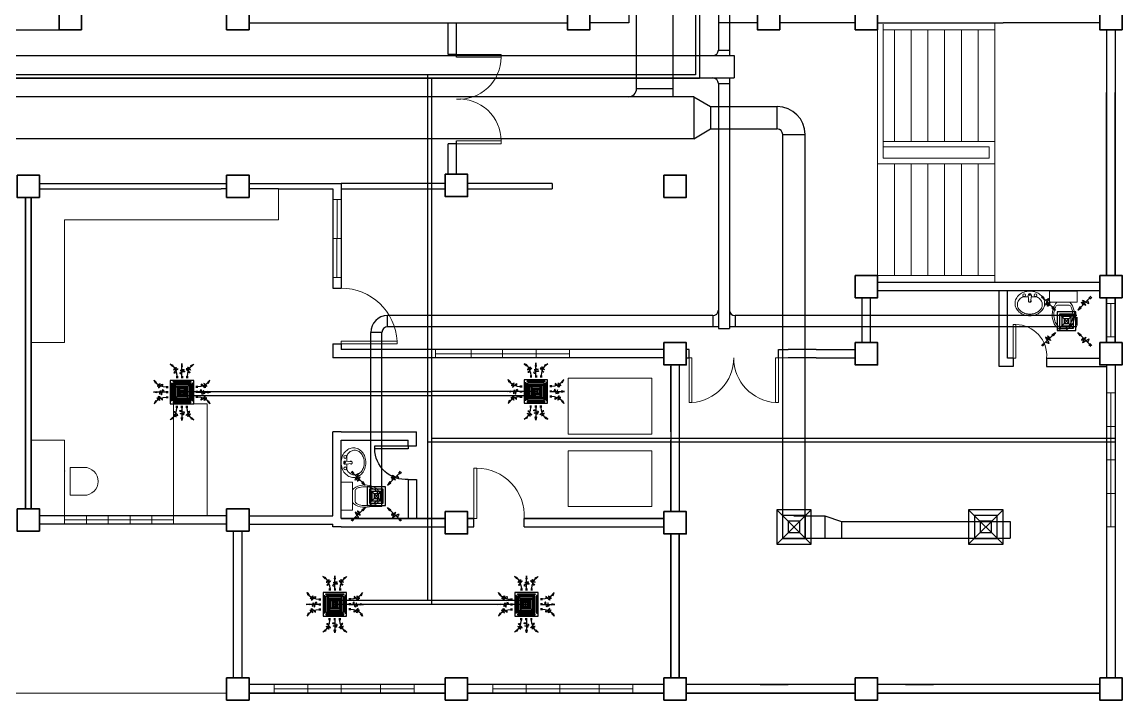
# Model space of a CAD drawing. Header units: millimetres. Extents: x 103 to 228, y 86 to 129.
# Drawn here: x 141.19 to 160.87, y 86.23 to 98.37 of the extents above; entities that cross this region are included whole.
import ezdxf

# ---------------------------------------------------------------- set-up
doc = ezdxf.new("R2010")
doc.units = ezdxf.units.MM
for name, color, linetype in [('ahu line', 150, 'Continuous'), ('AIR', 7, 'Continuous'), ('AIR-00', 8, 'Continuous'), ('AIR-01', 105, 'Continuous'), ('AIR-02', 2, 'Continuous'), ('AIR-03', 30, 'Continuous'), ('AIR-04', 40, 'Continuous'), ('diffuser', 7, 'Continuous'), ('exhaust', 130, 'Continuous'), ('fcu line', 3, 'Continuous'), ('fcu return', 240, 'Continuous'), ('Legends', 7, 'Continuous')]:
    doc.layers.add(name, color=color, linetype=linetype)

# ---------------------------------------------------------------- blocks, each defined once
blk = doc.blocks.new('door-.60m')
at = {"ltscale": 0.03}
blk.add_lwpolyline([(0, 0), (0.05, 0), (0.05, 0.6), (0, 0.6)], close=True, dxfattribs=at)
blk.add_arc((0.05, 0.048), 0.552, 355.0209, 90, dxfattribs=at)
blk = doc.blocks.new('FCU-13000P (CASSETTE SPLIT)')
at = {"layer": 'AIR-00', "ltscale": 3}
for p, q in [((0, 0.523), (0, 1)), ((-0.193, 0.558), (-0.193, 0.487)), ((-0.162, 0.558), (-0.162, 0.487)), ((-0.016, 0.558), (-0.016, 0.487)), ((0.016, 0.558), (0.016, 0.487)), ((0.162, 0.558), (0.162, 0.487)), ((0.193, 0.558), (0.193, 0.487)), ((-0.523, 0), (-1, 0)), ((-0.558, 0.193), (-0.487, 0.193)), ((-0.558, 0.162), (-0.487, 0.162)), ((-0.558, 0.016), (-0.487, 0.016)), ((0.558, 0.193), (0.487, 0.193)), ((0.558, 0.162), (0.487, 0.162)), ((0.558, 0.016), (0.487, 0.016)), ((0.523, 0), (1, 0)), ((-0.558, -0.016), (-0.487, -0.016)), ((-0.558, -0.162), (-0.487, -0.162)), ((-0.558, -0.193), (-0.487, -0.193)), ((0.558, -0.016), (0.487, -0.016)), ((0.558, -0.162), (0.487, -0.162)), ((0.558, -0.193), (0.487, -0.193)), ((-0.193, -0.558), (-0.193, -0.487)), ((-0.162, -0.558), (-0.162, -0.487)), ((-0.016, -0.558), (-0.016, -0.487)), ((0, -0.523), (0, -1)), ((0.016, -0.558), (0.016, -0.487)), ((0.162, -0.558), (0.162, -0.487)), ((0.193, -0.558), (0.193, -0.487))]:
    blk.add_line(p, q, dxfattribs=at)
at = {"layer": 'AIR-00'}
for p, q in [((0.295, -0.295), (-0.295, 0.295)), ((0.295, 0.295), (-0.295, -0.295))]:
    blk.add_line(p, q, dxfattribs=at)
at = {"layer": 'AIR-00', "ltscale": 3}
for points in [[(-0.335, 0.895), (-0.311, 0.932), (-0.416, 0.973)], [(-0.022, 0.89), (0.022, 0.89), (0, 1)], [(0.335, 0.895), (0.311, 0.932), (0.416, 0.973)], [(-0.895, 0.335), (-0.932, 0.311), (-0.973, 0.416)], [(0.895, 0.335), (0.932, 0.311), (0.973, 0.416)], [(-0.89, 0.022), (-0.89, -0.022), (-1, 0)], [(0.89, 0.022), (0.89, -0.022), (1, 0)], [(-0.895, -0.335), (-0.932, -0.311), (-0.973, -0.416)], [(0.895, -0.335), (0.932, -0.311), (0.973, -0.416)], [(-0.335, -0.895), (-0.311, -0.932), (-0.416, -0.973)], [(-0.022, -0.89), (0.022, -0.89), (0, -1)], [(0.335, -0.895), (0.311, -0.932), (0.416, -0.973)]]:
    blk.add_lwpolyline(points, close=True, dxfattribs=at)
at = {"layer": 'AIR-00'}
for points in [[(-0.323, 0.914, -0.171809), (-0.178, 0.558), (-0.178, 0.522)], [(0.323, 0.914, 0.171809), (0.178, 0.558), (0.178, 0.522)], [(-0.914, 0.323, 0.171809), (-0.558, 0.178), (-0.522, 0.178)], [(0.914, 0.323, -0.171809), (0.558, 0.178), (0.522, 0.178)], [(-0.914, -0.323, -0.171809), (-0.558, -0.178), (-0.522, -0.178)], [(0.914, -0.323, 0.171809), (0.558, -0.178), (0.522, -0.178)], [(-0.323, -0.914, 0.171809), (-0.178, -0.558), (-0.178, -0.522)], [(0.323, -0.914, -0.171809), (0.178, -0.558), (0.178, -0.522)]]:
    blk.add_lwpolyline(points, format="xyb", dxfattribs=at)
for points in [[(-0.26, -0.26), (0.26, -0.26), (0.26, 0.26), (-0.26, 0.26)], [(-0.21, -0.21), (0.21, -0.21), (0.21, 0.21), (-0.21, 0.21)], [(-0.16, -0.16), (0.16, -0.16), (0.16, 0.16), (-0.16, 0.16)], [(-0.11, -0.11), (0.11, -0.11), (0.11, 0.11), (-0.11, 0.11)], [(-0.06, -0.06), (0.06, -0.06), (0.06, 0.06), (-0.06, 0.06)]]:
    blk.add_lwpolyline(points, close=True, dxfattribs=at)
at = {"layer": 'AIR-00', "ltscale": 3}
for points in [[(-0.268, 0.84), (-0.231, 0.852), (-0.134, 0.882), (-0.422, 0.704), (0.005, 0.903), (-0.358, 0.645), (-0.239, 0.678), (-0.199, 0.69)], [(0.268, 0.84), (0.231, 0.852), (0.134, 0.882), (0.422, 0.704), (-0.005, 0.903), (0.358, 0.645), (0.239, 0.678), (0.199, 0.69)], [(-0.84, 0.268), (-0.852, 0.231), (-0.882, 0.134), (-0.704, 0.422), (-0.903, -0.005), (-0.645, 0.358), (-0.678, 0.239), (-0.69, 0.199)], [(0.84, 0.268), (0.852, 0.231), (0.882, 0.134), (0.704, 0.422), (0.903, -0.005), (0.645, 0.358), (0.678, 0.239), (0.69, 0.199)], [(-0.84, -0.268), (-0.852, -0.231), (-0.882, -0.134), (-0.704, -0.422), (-0.903, 0.005), (-0.645, -0.358), (-0.678, -0.239), (-0.69, -0.199)], [(0.84, -0.268), (0.852, -0.231), (0.882, -0.134), (0.704, -0.422), (0.903, 0.005), (0.645, -0.358), (0.678, -0.239), (0.69, -0.199)], [(-0.268, -0.84), (-0.231, -0.852), (-0.134, -0.882), (-0.422, -0.704), (0.005, -0.903), (-0.358, -0.645), (-0.239, -0.678), (-0.199, -0.69)], [(0.268, -0.84), (0.231, -0.852), (0.134, -0.882), (0.422, -0.704), (-0.005, -0.903), (0.358, -0.645), (0.239, -0.678), (0.199, -0.69)]]:
    blk.add_open_spline(points, degree=3, knots=[0.0032834, 0.0032834, 0.0032834, 0.0032834, 0.0712567, 0.1924075, 0.3347111, 0.5062145, 0.5813292, 0.5813292, 0.5813292, 0.5813292], dxfattribs=at)
for points in [[(0, 0.8), (0.077, 0.776), (-0.058, 0.755), (0.098, 0.718), (-0.087, 0.663), (0, 0.631)], [(-0.8, 0), (-0.776, -0.077), (-0.755, 0.058), (-0.718, -0.098), (-0.663, 0.087), (-0.631, 0)], [(0.8, 0), (0.776, -0.077), (0.755, 0.058), (0.718, -0.098), (0.663, 0.087), (0.631, 0)], [(0, -0.8), (0.077, -0.776), (-0.058, -0.755), (0.098, -0.718), (-0.087, -0.663), (0, -0.631)]]:
    blk.add_spline(points, degree=3, dxfattribs=at)
for points in [[(-0.416, 0.973), (-0.335, 0.895), (-0.311, 0.932)], [(0, 1), (-0.022, 0.89), (0.022, 0.89)], [(0.416, 0.973), (0.335, 0.895), (0.311, 0.932)], [(-0.973, 0.416), (-0.895, 0.335), (-0.932, 0.311)], [(0.973, 0.416), (0.895, 0.335), (0.932, 0.311)], [(-1, 0), (-0.89, 0.022), (-0.89, -0.022)], [(1, 0), (0.89, 0.022), (0.89, -0.022)], [(-0.973, -0.416), (-0.895, -0.335), (-0.932, -0.311)], [(0.973, -0.416), (0.895, -0.335), (0.932, -0.311)], [(-0.416, -0.973), (-0.335, -0.895), (-0.311, -0.932)], [(0, -1), (-0.022, -0.89), (0.022, -0.89)], [(0.416, -0.973), (0.335, -0.895), (0.311, -0.932)]]:
    blk.add_solid(points, dxfattribs=at)
at = {"layer": 'AIR-01'}
for points in [[(-0.373, 0.31), (-0.348, 0.31), (-0.348, -0.31), (-0.373, -0.31)], [(-0.31, 0.372), (0.31, 0.372), (0.31, 0.348), (-0.31, 0.348)], [(0.372, 0.31), (0.348, 0.31), (0.348, -0.31), (0.372, -0.31)], [(-0.31, -0.373), (0.31, -0.373), (0.31, -0.348), (-0.31, -0.348)]]:
    blk.add_lwpolyline(points, close=True, dxfattribs=at)
at = {"layer": 'AIR-02'}
blk.add_lwpolyline([(-0.26, -0.31), (0.26, -0.31, 0.414214), (0.31, -0.26), (0.31, 0.26, 0.414214), (0.26, 0.31), (-0.26, 0.31, 0.414214), (-0.31, 0.26), (-0.31, -0.26, 0.414214)], format="xyb", close=True, dxfattribs=at)
at = {"layer": 'AIR-04'}
blk.add_lwpolyline([(-0.41, -0.41), (0.41, -0.41), (0.41, 0.41), (-0.41, 0.41)], close=True, dxfattribs=at)
blk = doc.blocks.new('AC-S-12')
at = {"layer": 'diffuser', "color": 30}
for p, q in [((-0.15, 0.15), (0.15, -0.15)), ((0.15, 0.15), (-0.15, -0.15)), ((-0.15, 0.15), (-0.15, -0.15)), ((0.15, 0.15), (-0.15, 0.15)), ((-0.1, 0.1), (-0.1, -0.1)), ((0.1, 0.1), (-0.1, 0.1)), ((0.1, -0.1), (0.1, 0.1)), ((0.15, -0.15), (0.15, 0.15)), ((-0.05, 0.05), (-0.05, -0.05)), ((0.05, 0.05), (-0.05, 0.05)), ((0.05, -0.05), (0.05, 0.05)), ((-0.05, -0.05), (0.05, -0.05)), ((-0.15, -0.15), (0.15, -0.15)), ((-0.1, -0.1), (0.1, -0.1))]:
    blk.add_line(p, q, dxfattribs=at)
for points in [[(-0.3582, 0.3582, 0, 0.0447, 0), (-0.2951, 0.295, 0, 0, 0), (-0.15, 0.15, 0, 0, 0)], [(0.3582, 0.3582, 0, 0.0447, 0), (0.2951, 0.295, 0, 0, 0), (0.15, 0.15, 0, 0, 0)], [(-0.3582, -0.3582, 0, 0.0447, 0), (-0.2951, -0.295, 0, 0, 0), (-0.15, -0.15, 0, 0, 0)], [(0.3582, -0.3582, 0, 0.0447, 0), (0.2951, -0.295, 0, 0, 0), (0.15, -0.15, 0, 0, 0)]]:
    blk.add_lwpolyline(points, format="xyseb", dxfattribs=at)
blk = doc.blocks.new('fcu')
at = {"layer": 'diffuser', "xscale": 2.052644456280903, "yscale": 2.052644456280903, "zscale": 2.052644456280903}
blk.add_blockref('AC-S-12', (0, 0), dxfattribs=at)
blk = doc.blocks.new('GRILL-C-IN')
at = {"layer": 'AIR-00', "ltscale": 3}
for p, q in [((-0.623, 0.601), (-0.674, 0.651)), ((-0.601, 0.623), (-0.651, 0.674)), ((-0.637, 0.637), (-0.3, 0.3)), ((0.637, 0.637), (0.3, 0.3)), ((0.601, 0.623), (0.651, 0.674)), ((0.623, 0.601), (0.674, 0.651)), ((-0.637, -0.637), (-0.3, -0.3)), ((0.637, -0.637), (0.3, -0.3)), ((-0.623, -0.601), (-0.674, -0.651)), ((-0.601, -0.623), (-0.651, -0.674)), ((0.601, -0.623), (0.651, -0.674)), ((0.623, -0.601), (0.674, -0.651))]:
    blk.add_line(p, q, dxfattribs=at)
at = {"layer": 'AIR-00', "color": 50}
for p, q in [((-0.188, 0.187), (0.187, -0.188)), ((0.187, 0.187), (-0.188, -0.188))]:
    blk.add_line(p, q, dxfattribs=at)
at = {"layer": 'AIR-00', "ltscale": 3}
for points in [[(-0.362, 0.393), (-0.393, 0.362), (-0.3, 0.3)], [(0.393, 0.362), (0.362, 0.393), (0.3, 0.3)], [(-0.362, -0.393), (-0.393, -0.362), (-0.3, -0.3)], [(0.393, -0.362), (0.362, -0.393), (0.3, -0.3)]]:
    blk.add_lwpolyline(points, close=True, dxfattribs=at)
at = {"layer": 'AIR-00', "color": 50}
for points in [[(-0.188, -0.188), (0.187, -0.188), (0.187, 0.187), (-0.188, 0.187)], [(-0.125, -0.125), (0.125, -0.125), (0.125, 0.125), (-0.125, 0.125)], [(-0.062, -0.062), (0.062, -0.062), (0.062, 0.062), (-0.062, 0.062)]]:
    blk.add_lwpolyline(points, close=True, dxfattribs=at)
at = {"layer": 'AIR-00', "ltscale": 3}
for points in [[(-0.441, 0.441), (-0.512, 0.404), (-0.432, 0.514), (-0.568, 0.43), (-0.477, 0.6), (-0.561, 0.561)], [(0.441, 0.441), (0.404, 0.512), (0.514, 0.432), (0.43, 0.568), (0.6, 0.477), (0.561, 0.561)], [(-0.441, -0.441), (-0.512, -0.404), (-0.432, -0.514), (-0.568, -0.43), (-0.477, -0.6), (-0.561, -0.561)], [(0.441, -0.441), (0.404, -0.512), (0.514, -0.432), (0.43, -0.568), (0.6, -0.477), (0.561, -0.561)]]:
    blk.add_spline(points, degree=3, dxfattribs=at)
for points in [[(-0.3, 0.3), (-0.362, 0.393), (-0.393, 0.362)], [(0.3, 0.3), (0.393, 0.362), (0.362, 0.393)], [(-0.3, -0.3), (-0.362, -0.393), (-0.393, -0.362)], [(0.3, -0.3), (0.393, -0.362), (0.362, -0.393)]]:
    blk.add_solid(points, dxfattribs=at)
at = {"layer": 'AIR-03', "color": 6}
blk.add_lwpolyline([(-0.25, -0.25), (0.25, -0.25), (0.25, 0.25), (-0.25, 0.25)], close=True, dxfattribs=at)

msp = doc.modelspace()

# ---------------------------------------------------------------- linework, layer by layer
at = {"color": 8, "lineweight": 25}
for p, q in [((152.05, 98.509), (152.05, 98.359)), ((153.65, 98.509), (153.65, 98.359)), ((145.25, 98.359), (150.95, 98.359)), ((148.812, 97.792), (148.812, 98.359)), ((148.962, 97.742), (148.962, 98.359)), ((152.05, 98.359), (151.35, 98.359)), ((154.35, 98.359), (153.65, 98.359)), ((156.1, 98.359), (154.75, 98.359)), ((156.5, 98.359), (156.75, 98.359)), ((156.75, 98.359), (158.75, 98.359)), ((160.475, 98.359), (158.75, 98.359)), ((140.218, 98.234), (141.85, 98.234)), ((160.6, 98.234), (160.6, 93.834)), ((160.75, 98.234), (160.75, 93.834)), ((148.962, 97.792), (148.812, 97.792)), ((160.6, 93.834), (160.6, 97.107)), ((160.75, 93.834), (160.75, 97.107)), ((148.812, 95.647), (148.812, 96.192)), ((148.962, 96.192), (148.812, 96.192)), ((148.962, 95.647), (148.962, 96.242)), ((141.5, 95.482), (144.45, 95.482)), ((141.5, 95.382), (144.75, 95.382)), ((144.45, 95.482), (144.85, 95.482)), ((144.85, 95.382), (144.75, 95.382)), ((145.25, 95.482), (146.75, 95.482)), ((145.775, 95.382), (145.25, 95.382)), ((145.775, 95.382), (146.75, 95.382)), ((146.75, 95.482), (146.9, 95.482)), ((146.75, 95.382), (146.75, 93.607)), ((146.9, 95.482), (146.9, 93.607)), ((148.762, 95.482), (146.9, 95.482)), ((146.9, 95.382), (148.762, 95.382)), ((150.675, 95.482), (149.162, 95.482)), ((149.162, 95.382), (150.675, 95.382)), ((150.675, 95.482), (150.675, 95.382)), ((141.25, 89.657), (141.25, 95.232)), ((141.25, 95.232), (141.25, 89.657)), ((141.35, 95.232), (141.35, 92.257)), ((141.35, 89.657), (141.35, 95.232)), ((141.35, 95.232), (141.35, 89.657)), ((141.35, 93.632), (141.35, 91.532)), ((146.75, 93.607), (146.9, 93.607)), ((160.475, 93.709), (156.5, 93.709)), ((160.475, 93.559), (156.5, 93.559)), ((158.675, 92.203), (158.675, 93.553)), ((158.825, 92.353), (158.825, 93.553)), ((156.225, 92.632), (156.225, 93.434)), ((156.375, 92.632), (156.375, 93.434)), ((160.6, 93.434), (160.6, 92.632)), ((160.6, 92.632), (160.6, 93.434)), ((160.75, 93.434), (160.75, 92.632)), ((160.75, 92.632), (160.75, 93.434)), ((146.75, 92.607), (146.75, 92.507)), ((146.75, 92.607), (146.9, 92.607)), ((146.9, 92.607), (146.9, 92.516)), ((146.75, 92.507), (146.75, 92.357)), ((146.9, 92.357), (146.75, 92.357)), ((146.9, 92.516), (146.9, 92.507)), ((152.675, 92.507), (146.9, 92.507)), ((152.675, 92.357), (146.9, 92.357)), ((153.125, 92.507), (153.075, 92.507)), ((153.075, 92.357), (153.125, 92.357)), ((153.125, 92.357), (153.125, 92.507)), ((154.725, 92.507), (154.9, 92.507)), ((154.725, 92.357), (154.725, 92.507)), ((155.4, 92.507), (154.9, 92.507)), ((155.4, 92.357), (154.9, 92.357)), ((155.4, 92.507), (156.1, 92.507)), ((155.4, 92.357), (156.1, 92.357)), ((152.8, 92.232), (152.8, 90.657)), ((152.8, 91.032), (152.8, 92.207)), ((152.95, 92.232), (152.95, 90.657)), ((152.95, 92.207), (152.95, 89.607)), ((160.6, 92.232), (160.6, 86.632)), ((160.6, 92.232), (160.6, 86.632)), ((160.75, 92.232), (160.75, 86.632)), ((146.75, 89.532), (146.75, 91.032)), ((146.9, 91.032), (146.75, 91.032)), ((146.9, 89.482), (146.9, 90.882)), ((152.8, 89.607), (152.8, 90.882)), ((152.8, 90.657), (152.8, 89.607)), ((152.95, 90.657), (152.95, 89.607)), ((144.85, 89.532), (141.5, 89.532)), ((144.85, 89.382), (141.5, 89.382)), ((145.25, 89.532), (146.75, 89.532)), ((145.25, 89.382), (146.75, 89.382)), ((146.75, 89.332), (146.75, 89.382)), ((146.9, 89.482), (148.762, 89.482)), ((148.762, 89.482), (146.9, 89.482)), ((149.162, 89.482), (149.275, 89.482)), ((149.275, 89.482), (149.162, 89.482)), ((149.275, 89.332), (149.275, 89.482)), ((150.175, 89.482), (151.45, 89.482)), ((150.175, 89.332), (150.175, 89.482)), ((152.675, 89.482), (150.175, 89.482)), ((151.45, 89.482), (152.675, 89.482)), ((144.975, 86.632), (144.975, 89.257)), ((145.125, 86.632), (145.125, 89.257)), ((146.9, 89.332), (146.75, 89.332)), ((146.9, 89.332), (148.762, 89.332)), ((149.162, 89.332), (149.275, 89.332)), ((150.175, 89.332), (152.675, 89.332)), ((152.8, 89.207), (152.8, 86.632)), ((152.8, 86.632), (152.8, 89.207)), ((152.95, 89.207), (152.95, 86.632)), ((152.95, 86.632), (152.95, 89.207)), ((152.8, 88.507), (152.8, 86.632)), ((148.762, 86.507), (145.25, 86.507)), ((148.762, 86.507), (146.9, 86.507)), ((152.675, 86.507), (149.162, 86.507)), ((152.675, 86.507), (149.162, 86.507)), ((156.1, 86.507), (153.075, 86.507)), ((154.4, 86.507), (154.9, 86.507)), ((160.475, 86.507), (156.5, 86.507)), ((157, 86.507), (157.5, 86.507)), ((148.762, 86.357), (145.25, 86.357)), ((145.25, 86.357), (148.762, 86.357)), ((148.762, 86.357), (146.75, 86.357)), ((152.675, 86.357), (149.162, 86.357)), ((152.675, 86.357), (149.162, 86.357)), ((149.162, 86.357), (152.675, 86.357)), ((156.1, 86.357), (153.075, 86.357)), ((153.075, 86.357), (156.1, 86.357)), ((160.475, 86.357), (156.5, 86.357)), ((156.5, 86.357), (160.475, 86.357))]:
    msp.add_line(p, q, dxfattribs=at)
at = {"color": 8, "lineweight": 9}
for p, q in [((156.5, 98.234), (156.5, 98.359)), ((156.6, 98.234), (156.6, 98.334)), ((158.6, 98.359), (158.6, 98.234)), ((156.5, 95.834), (156.5, 98.234)), ((156.6, 95.934), (156.6, 98.234)), ((158.6, 98.234), (156.6, 98.234)), ((156.8, 98.234), (156.8, 96.234)), ((157.1, 98.234), (157.1, 96.234)), ((157.4, 98.234), (157.4, 96.234)), ((157.7, 98.234), (157.7, 96.234)), ((158, 98.234), (158, 96.234)), ((158.3, 98.234), (158.3, 96.234)), ((158.6, 98.234), (158.6, 96.234)), ((158.3, 96.234), (156.6, 96.234)), ((158.3, 96.134), (156.6, 96.134)), ((158.3, 96.234), (158.6, 96.234)), ((158.3, 96.134), (158.5, 96.134)), ((158.5, 95.934), (158.5, 96.134)), ((158.6, 96.134), (158.6, 96.234)), ((158.6, 95.934), (158.6, 96.134)), ((158.3, 95.934), (156.6, 95.934)), ((158.3, 95.934), (158.5, 95.934)), ((158.6, 95.834), (158.6, 95.934)), ((158.3, 95.834), (156.5, 95.834)), ((156.5, 95.834), (156.5, 93.834)), ((156.8, 95.834), (156.8, 93.834)), ((157.1, 95.834), (157.1, 93.834)), ((157.4, 95.834), (157.4, 93.834)), ((157.7, 95.834), (157.7, 93.834)), ((158, 95.834), (158, 93.834)), ((158.3, 95.834), (158.3, 93.834)), ((158.3, 95.834), (158.6, 95.834)), ((158.6, 95.834), (158.6, 93.834)), ((145.775, 94.832), (145.775, 95.382)), ((146.9, 95.195), (146.752, 95.195)), ((146.752, 95.195), (146.752, 93.795)), ((146.826, 95.195), (146.821, 93.794)), ((146.9, 94.495), (146.9, 95.195)), ((146.9, 94.495), (146.752, 94.495)), ((146.752, 93.795), (146.897, 93.794)), ((158.6, 93.834), (156.5, 93.834)), ((156.5, 93.709), (156.5, 93.834)), ((158.6, 93.709), (158.6, 93.834)), ((159.575, 93.553), (159.575, 93.353)), ((160.075, 93.553), (159.575, 93.553)), ((160.075, 93.353), (160.075, 93.553)), ((159.21, 93.355), (159.197, 93.477)), ((159.239, 93.355), (159.252, 93.477)), ((159.575, 93.353), (160.075, 93.353)), ((160.75, 93.333), (160.6, 93.333)), ((160.6, 93.333), (160.6, 92.733)), ((160.675, 93.333), (160.675, 92.733)), ((160.75, 93.033), (160.75, 93.333)), ((159.734, 93.303), (159.915, 93.303)), ((160.6, 92.733), (160.75, 92.733)), ((156.5, 92.632), (156.5, 92.507)), ((148.587, 92.357), (148.587, 92.507)), ((148.587, 92.507), (150.987, 92.507)), ((150.987, 92.432), (148.587, 92.432)), ((149.787, 92.357), (148.587, 92.357)), ((149.225, 92.357), (149.225, 92.507)), ((149.787, 92.357), (149.787, 92.507)), ((149.787, 92.357), (150.987, 92.357)), ((150.387, 92.357), (150.387, 92.507)), ((150.987, 92.507), (150.987, 92.357)), ((152.95, 92.232), (152.95, 92.207)), ((160.75, 92.232), (160.75, 91.732)), ((160.75, 91.732), (160.6, 91.732)), ((160.6, 91.732), (160.6, 89.332)), ((160.675, 91.732), (160.675, 89.332)), ((160.75, 90.532), (160.75, 91.732)), ((144.5, 91.532), (144.5, 89.532)), ((141.35, 91.257), (141.35, 90.882)), ((160.75, 91.132), (160.6, 91.132)), ((141.35, 90.882), (141.35, 89.657)), ((152.8, 90.507), (152.8, 90.657)), ((147.097, 90.497), (146.976, 90.51)), ((147.097, 90.468), (146.976, 90.454)), ((160.75, 90.532), (160.6, 90.532)), ((160.75, 89.332), (160.75, 90.532)), ((146.9, 90.132), (147.1, 90.132)), ((146.9, 89.632), (146.9, 90.132)), ((147.1, 90.132), (147.1, 89.632)), ((147.15, 89.973), (147.15, 89.792)), ((160.75, 89.932), (160.6, 89.932)), ((147.1, 89.632), (146.9, 89.632)), ((141.95, 89.532), (141.5, 89.532)), ((141.5, 89.382), (141.95, 89.382)), ((141.95, 89.532), (141.95, 89.382)), ((143.9, 89.457), (141.95, 89.457)), ((141.95, 89.382), (143.85, 89.382)), ((141.95, 89.382), (142.34, 89.382)), ((142.34, 89.382), (142.34, 89.532)), ((142.34, 89.532), (142.73, 89.532)), ((142.73, 89.532), (142.73, 89.382)), ((142.73, 89.382), (143.12, 89.382)), ((143.12, 89.382), (143.12, 89.532)), ((143.12, 89.532), (143.51, 89.532)), ((143.51, 89.532), (143.51, 89.382)), ((143.51, 89.382), (143.9, 89.382)), ((144.45, 89.532), (143.85, 89.532)), ((143.85, 89.382), (144.6, 89.382)), ((143.9, 89.382), (143.9, 89.532)), ((160.6, 89.332), (160.75, 89.332)), ((145.7, 86.357), (145.7, 86.507)), ((148.206, 86.432), (145.7, 86.432)), ((146.3, 86.357), (146.3, 86.507)), ((146.9, 86.507), (146.9, 86.357)), ((147.006, 86.507), (148.206, 86.507)), ((147.606, 86.507), (147.606, 86.357)), ((148.206, 86.507), (148.206, 86.357)), ((149.612, 86.357), (149.612, 86.507)), ((152.118, 86.432), (149.612, 86.432)), ((150.212, 86.357), (150.212, 86.507)), ((150.812, 86.507), (150.812, 86.357)), ((150.918, 86.507), (152.118, 86.507)), ((151.518, 86.507), (151.518, 86.357)), ((152.118, 86.507), (152.118, 86.357)), ((153.075, 86.507), (153.8, 86.507)), ((153.8, 86.507), (154.4, 86.507)), ((155.4, 86.507), (154.9, 86.507)), ((155.4, 86.507), (156.1, 86.507)), ((156.5, 86.507), (157, 86.507)), ((158, 86.507), (157.5, 86.507)), ((158, 86.507), (159, 86.507)), ((159, 86.507), (159.6, 86.507)), ((159.6, 86.507), (160.475, 86.507)), ((144.85, 86.357), (129.525, 86.357)), ((146.9, 86.357), (145.7, 86.357)), ((150.812, 86.357), (149.612, 86.357))]:
    msp.add_line(p, q, dxfattribs=at)
at = {"color": 8, "lineweight": 9, "ltscale": 0.4}
for p, q in [((141.95, 94.832), (145.775, 94.832)), ((141.95, 94.832), (141.95, 92.632)), ((141.35, 92.632), (141.95, 92.632)), ((143.9, 89.532), (143.9, 91.532)), ((144.5, 91.532), (143.9, 91.532)), ((141.35, 90.882), (141.95, 90.882)), ((141.95, 90.882), (141.95, 89.532))]:
    msp.add_line(p, q, dxfattribs=at)
at = {"color": 8, "lineweight": 13}
for p, q in [((146.9, 92.657), (146.9, 92.607)), ((147.9, 92.657), (146.9, 92.657)), ((146.9, 92.657), (146.9, 92.607)), ((146.9, 92.607), (147.9, 92.607)), ((147.9, 92.607), (147.9, 92.657)), ((153.125, 92.357), (153.175, 92.357)), ((153.175, 92.357), (153.125, 92.357)), ((153.125, 92.357), (153.125, 91.557)), ((153.175, 91.557), (153.175, 92.357)), ((154.675, 91.557), (154.675, 92.357)), ((154.675, 92.357), (154.725, 92.357)), ((154.675, 92.357), (154.9, 92.357)), ((154.725, 92.357), (154.725, 91.557)), ((153.125, 91.557), (153.175, 91.557)), ((154.725, 91.557), (154.675, 91.557))]:
    msp.add_line(p, q, dxfattribs=at)
at = {"color": 8, "lineweight": 25, "ltscale": 0.4}
for p, q in [((158.925, 92.353), (158.825, 92.353)), ((158.925, 92.353), (158.925, 92.203)), ((159.525, 92.353), (159.525, 92.203)), ((159.525, 92.353), (160.475, 92.353)), ((158.925, 92.203), (158.675, 92.203)), ((159.525, 92.203), (160.6, 92.203)), ((146.9, 91.032), (148.25, 91.032)), ((148.25, 90.782), (148.25, 91.032)), ((146.9, 90.882), (148.1, 90.882)), ((146.9, 90.882), (148.1, 90.882)), ((148.1, 90.782), (148.1, 90.882)), ((148.1, 90.782), (148.25, 90.782)), ((148.1, 90.182), (148.25, 90.182)), ((148.1, 90.182), (148.1, 89.482)), ((148.25, 90.182), (148.25, 89.482))]:
    msp.add_line(p, q, dxfattribs=at)
at = {"color": 8, "lineweight": 35}
for points in [[(141.85, 98.634), (142.25, 98.634), (142.25, 98.234), (141.85, 98.234)], [(144.85, 98.634), (145.25, 98.634), (145.25, 98.234), (144.85, 98.234)], [(150.95, 98.634), (151.35, 98.634), (151.35, 98.234), (150.95, 98.234)], [(154.35, 98.634), (154.75, 98.634), (154.75, 98.234), (154.35, 98.234)], [(156.1, 98.634), (156.5, 98.634), (156.5, 98.234), (156.1, 98.234)], [(160.475, 98.634), (160.875, 98.634), (160.875, 98.234), (160.475, 98.234)], [(141.1, 95.632), (141.5, 95.632), (141.5, 95.232), (141.1, 95.232)], [(144.85, 95.632), (145.25, 95.632), (145.25, 95.232), (144.85, 95.232)], [(148.762, 95.647), (149.162, 95.647), (149.162, 95.247), (148.762, 95.247)], [(152.675, 95.632), (153.075, 95.632), (153.075, 95.232), (152.675, 95.232)], [(156.1, 93.834), (156.5, 93.834), (156.5, 93.434), (156.1, 93.434)], [(160.475, 93.834), (160.875, 93.834), (160.875, 93.434), (160.475, 93.434)], [(152.675, 92.632), (153.075, 92.632), (153.075, 92.232), (152.675, 92.232)], [(156.1, 92.632), (156.5, 92.632), (156.5, 92.232), (156.1, 92.232)], [(160.475, 92.632), (160.875, 92.632), (160.875, 92.232), (160.475, 92.232)], [(141.1, 89.657), (141.5, 89.657), (141.5, 89.257), (141.1, 89.257)], [(144.85, 89.657), (145.25, 89.657), (145.25, 89.257), (144.85, 89.257)], [(148.762, 89.607), (149.162, 89.607), (149.162, 89.207), (148.762, 89.207)], [(152.675, 89.607), (153.075, 89.607), (153.075, 89.207), (152.675, 89.207)], [(144.85, 86.632), (145.25, 86.632), (145.25, 86.232), (144.85, 86.232)], [(148.762, 86.632), (149.162, 86.632), (149.162, 86.232), (148.762, 86.232)], [(152.675, 86.632), (153.075, 86.632), (153.075, 86.232), (152.675, 86.232)], [(156.1, 86.632), (156.5, 86.632), (156.5, 86.232), (156.1, 86.232)], [(160.475, 86.632), (160.875, 86.632), (160.875, 86.232), (160.475, 86.232)]]:
    msp.add_lwpolyline(points, close=True, dxfattribs=at)
at = {"color": 8, "lineweight": 13, "ltscale": 0.03}
for points in [[(148.962, 97.792), (148.962, 97.742), (149.762, 97.742), (149.762, 97.792)], [(148.962, 96.192), (148.962, 96.242), (149.762, 96.242), (149.762, 96.192)], [(158.925, 92.353), (158.975, 92.353), (158.975, 92.953), (158.925, 92.953)], [(149.275, 89.482), (149.325, 89.482), (149.325, 90.382), (149.275, 90.382)]]:
    msp.add_lwpolyline(points, close=True, dxfattribs=at)
at = {"color": 8, "lineweight": 9}
for points in [[(146.752, 95.195), (146.897, 95.195), (146.897, 93.794), (146.752, 93.794)], [(160.6, 93.333), (160.75, 93.333), (160.75, 92.733), (160.6, 92.733)], [(150.987, 92.357), (148.587, 92.357), (148.587, 92.507), (150.987, 92.507)], [(148.587, 92.507), (150.987, 92.507), (150.987, 92.357), (148.587, 92.357)], [(160.6, 91.732), (160.75, 91.732), (160.75, 89.332), (160.6, 89.332)], [(141.95, 89.532), (143.9, 89.532), (143.9, 89.382), (141.95, 89.382)], [(145.7, 86.507), (148.206, 86.507), (148.206, 86.357), (145.7, 86.357)], [(149.612, 86.507), (152.118, 86.507), (152.118, 86.357), (149.612, 86.357)]]:
    msp.add_lwpolyline(points, close=True, dxfattribs=at)
for points in [[(158.96, 93.332, 0.11576), (158.979, 93.25, 0.104047), (159.037, 93.176, 0.090875), (159.121, 93.129, 0.083344), (159.225, 93.111, 0.083344), (159.328, 93.129, 0.090875), (159.412, 93.176, 0.104047), (159.47, 93.25, 0.11576), (159.49, 93.332, 0.11576), (159.47, 93.415, 0.104047), (159.412, 93.488, 0.090875), (159.328, 93.536, 0.083344), (159.225, 93.553, 0.083344), (159.121, 93.536, 0.090875), (159.037, 93.488, 0.104047), (158.979, 93.415, 0.11576)], [(147.121, 90.747, -0.11576), (147.203, 90.728, -0.104047), (147.277, 90.669, -0.090875), (147.324, 90.586, -0.083344), (147.342, 90.482, -0.083344), (147.324, 90.379, -0.090875), (147.277, 90.295, -0.104047), (147.203, 90.236, -0.11576), (147.121, 90.217, -0.11576), (147.038, 90.236, -0.104047), (146.964, 90.295, -0.090875), (146.917, 90.379, -0.083344), (146.9, 90.482, -0.083344), (146.917, 90.586, -0.090875), (146.964, 90.669, -0.104047), (147.038, 90.728, -0.11576)]]:
    msp.add_lwpolyline(points, format="xyb", close=True, dxfattribs=at)
for points in [[(159.002, 93.311, 0.124838), (159.018, 93.249, 0.105788), (159.067, 93.191, 0.086697), (159.137, 93.155, 0.076776), (159.225, 93.141, 0.076776), (159.312, 93.155, 0.086697), (159.382, 93.191, 0.105788), (159.431, 93.249, 0.124838), (159.447, 93.311, 0.124838), (159.431, 93.374, 0.105788), (159.382, 93.431, 0.040067), (159.351, 93.451), (159.249, 93.451, 0.040067)], [(159.2, 93.451), (159.098, 93.451, 0.040067), (159.067, 93.431, 0.105788), (159.018, 93.374, 0.124838), (159.002, 93.311, 0.124838)], [(147.142, 90.705, -0.124838), (147.204, 90.689, -0.105788), (147.262, 90.639, -0.086697), (147.298, 90.57, -0.076776), (147.312, 90.482, -0.076776), (147.298, 90.395, -0.086697), (147.262, 90.325, -0.105788), (147.204, 90.275, -0.124838), (147.142, 90.26, -0.124838), (147.079, 90.275, -0.105788), (147.021, 90.325, -0.040067), (147.002, 90.355), (147.002, 90.458, -0.040067)], [(147.002, 90.506), (147.002, 90.609, -0.040067), (147.021, 90.639, -0.105788), (147.079, 90.689, -0.124838), (147.142, 90.705, -0.124838)]]:
    msp.add_lwpolyline(points, format="xyb", dxfattribs=at)
at = {"color": 8, "lineweight": 9, "ltscale": 1000}
for points in [[(152.462, 90.993), (150.962, 90.993), (150.962, 91.993), (152.462, 91.993)], [(152.462, 90.696), (150.962, 90.696), (150.962, 89.696), (152.462, 89.696)]]:
    msp.add_lwpolyline(points, close=True, dxfattribs=at)
at = {"color": 8, "lineweight": 9, "ltscale": 0.6}
msp.add_lwpolyline([(142.3, 89.897), (142.05, 89.897), (142.05, 90.397), (142.3, 90.397, -0.414214), (142.55, 90.147, -0.414214)], format="xyb", close=True, dxfattribs=at)
at = {"color": 8, "lineweight": 9}
for centre, radius in [((159.123, 93.48), 0.0255), ((159.225, 93.487), 0.0095), ((159.326, 93.48), 0.0255), ((146.973, 90.584), 0.0255), ((146.973, 90.38), 0.0255), ((146.966, 90.482), 0.0095)]:
    msp.add_circle(centre, radius, dxfattribs=at)
at = {"color": 8, "lineweight": 13, "ltscale": 0.03}
for centre, radius, start, end in [((149.01, 97.742), 0.752, 266.3048, 0), ((149.01, 96.242), 0.752, 0, 93.6952), ((158.975, 92.401), 0.552, 355.0209, 90), ((149.325, 89.531), 0.851, 356.7268, 90)]:
    msp.add_arc(centre, radius, start, end, dxfattribs=at)
at = {"color": 8, "lineweight": 13}
for centre, radius, start, end in [((146.9, 92.607), 1, 2.866, 90), ((153.125, 92.357), 0.8, 273.5833, 0), ((154.725, 92.357), 0.8, 180, 266.4167)]:
    msp.add_arc(centre, radius, start, end, dxfattribs=at)
at = {"color": 8, "lineweight": 9}
for centre, radius, start, end in [((159.225, 93.48), 0.028, 353.7545, 186.2455), ((159.225, 93.378), 0.025, 138.7978, 233.6932), ((159.225, 93.449), 0.0948, 261.2026, 278.7974), ((159.225, 93.378), 0.025, 251.3793, 288.6207), ((159.225, 93.378), 0.025, 306.3068, 41.2022), ((159.734, 93.253), 0.05, 90, 151.8499), ((159.915, 93.253), 0.05, 28.0084, 90), ((146.973, 90.482), 0.028, 83.7545, 276.2455), ((147.074, 90.482), 0.025, 36.3068, 131.2022), ((147.074, 90.482), 0.025, 228.7978, 323.6932), ((147.004, 90.482), 0.0948, 351.2026, 8.7974), ((147.074, 90.482), 0.025, 341.3793, 18.6207), ((147.2, 89.973), 0.05, 118.1501, 180), ((147.2, 89.792), 0.05, 180, 241.9916)]:
    msp.add_arc(centre, radius, start, end, dxfattribs=at)
msp.add_ellipse((159.825, 93.128), major_axis=(0, 0.275), ratio=0.727273, start_param=0.612555, end_param=5.670631, dxfattribs=at)
at = {"color": 8, "lineweight": 9, "extrusion": (0, 0, -1)}
msp.add_ellipse((147.325, 89.882), major_axis=(-0.275, 0), ratio=0.727273, start_param=0.612555, end_param=5.670631, dxfattribs=at)
at = {"color": 8, "lineweight": 9}
for points in [[(159.69, 93.277), (159.681, 93.26), (159.674, 93.242), (159.647, 93.151), (159.652, 93.064), (159.71, 92.932), (159.76, 92.891), (159.858, 92.878), (159.91, 92.904), (159.984, 93.015), (160.002, 93.098), (159.986, 93.212), (159.975, 93.247), (159.959, 93.277)], [(147.176, 90.017), (147.192, 90.026), (147.21, 90.033), (147.302, 90.06), (147.389, 90.055), (147.52, 89.997), (147.562, 89.947), (147.575, 89.849), (147.549, 89.797), (147.438, 89.723), (147.354, 89.705), (147.241, 89.72), (147.206, 89.732), (147.176, 89.748)]]:
    msp.add_open_spline(points, degree=3, knots=[0.937253, 0.937253, 0.937253, 0.937253, 1.185372, 1.185372, 2.113864, 2.113864, 3.042356, 3.042356, 3.970847, 3.970847, 4.899339, 4.899339, 5.346062, 5.346062, 5.346062, 5.346062], dxfattribs=at)
msp.add_point((141.95, 90.332), dxfattribs=at)
at = {"layer": 'ahu line', "linetype": 'Continuous'}
for p, q in [((152.837, 116.326), (152.837, 97.032)), ((152.187, 97.182), (152.837, 97.182)), ((153.212, 97.032), (122.675, 97.032)), ((153.212, 97.032), (153.212, 96.282)), ((153.212, 97.032), (153.512, 96.857)), ((153.512, 96.857), (153.512, 96.457)), ((153.512, 96.857), (154.703, 96.857)), ((154.703, 96.457), (154.703, 96.857)), ((153.212, 96.282), (122.475, 96.282)), ((153.212, 96.282), (153.512, 96.457)), ((153.512, 96.457), (154.703, 96.457)), ((154.803, 89.131), (154.803, 96.357)), ((154.803, 96.357), (155.203, 96.357)), ((155.203, 89.118), (155.203, 96.357)), ((155.003, 89.531), (155.554, 89.531)), ((155.554, 89.531), (155.554, 89.131)), ((155.554, 89.531), (155.854, 89.431)), ((155.854, 89.431), (158.871, 89.431)), ((155.854, 89.431), (155.854, 89.131)), ((158.871, 89.431), (158.871, 89.131)), ((154.803, 89.131), (158.871, 89.131))]:
    msp.add_line(p, q, dxfattribs=at)
msp.add_lwpolyline([(152.187, 97.182), (152.187, 123.958, 0.414214), (152.087, 124.058), (148.137, 124.058, 0.414214), (148.037, 123.958), (148.037, 122.165)], format="xyb", dxfattribs=at)
for centre, radius, start, end in [((152.037, 97.182), 0.15, 270, 0), ((154.703, 96.357), 0.5, 0, 90), ((154.703, 96.357), 0.1, 0, 90)]:
    msp.add_arc(centre, radius, start, end, dxfattribs=at)
at = {"layer": 'exhaust'}
for p, q in [((153.65, 105.383), (153.65, 97.869)), ((153.85, 105.183), (153.85, 97.769)), ((153.65, 97.869), (153.85, 97.869)), ((121.329, 97.769), (153.933, 97.769)), ((153.933, 97.769), (153.933, 97.369)), ((121.229, 97.369), (153.933, 97.369)), ((153.65, 97.269), (153.65, 92.884)), ((153.65, 97.269), (153.85, 97.269)), ((153.85, 97.369), (153.85, 92.884)), ((153.55, 93.114), (147.729, 93.114)), ((147.729, 92.914), (147.729, 93.114)), ((153.55, 93.114), (153.55, 92.914)), ((160.065, 93.114), (153.95, 93.114)), ((153.95, 93.114), (153.95, 92.914)), ((160.065, 93.089), (160.065, 92.939)), ((147.429, 89.699), (147.429, 92.814)), ((147.629, 92.814), (147.429, 92.814)), ((147.629, 89.699), (147.629, 92.814)), ((153.65, 92.914), (147.729, 92.914)), ((153.65, 92.884), (153.85, 92.884)), ((160.065, 92.914), (153.85, 92.914)), ((147.629, 89.699), (147.429, 89.699))]:
    msp.add_line(p, q, dxfattribs=at)
for centre, radius, start, end in [((153.55, 97.869), 0.1, 270, 0), ((153.55, 97.269), 0.1, 0, 90), ((153.55, 93.214), 0.1, 270, 0), ((153.95, 93.214), 0.1, 180, 270), ((147.729, 92.814), 0.3, 90, 180), ((147.729, 92.814), 0.1, 90, 180)]:
    msp.add_arc(centre, radius, start, end, dxfattribs=at)
at = {"layer": 'fcu line', "linetype": 'Continuous'}
for p, q in [((153.312, 116.886), (153.312, 97.357)), ((153.312, 97.357), (118.535, 97.357)), ((148.523, 87.945), (148.523, 97.357)), ((144.05, 91.756), (148.523, 91.756)), ((160.75, 90.916), (148.523, 90.916)), ((150.215, 87.945), (146.786, 87.945))]:
    msp.add_line(p, q, dxfattribs=at)
at = {"layer": 'fcu line', "linetype": 'Continuous', "lineweight": 25}
msp.add_line((150.385, 91.756), (148.523, 91.756), dxfattribs=at)
at = {"layer": 'fcu return', "linetype": 'Continuous'}
for p, q in [((153.242, 116.816), (153.242, 97.427)), ((153.242, 97.427), (118.535, 97.427)), ((148.453, 88.015), (148.453, 97.427)), ((144.05, 91.686), (150.386, 91.686)), ((160.75, 90.846), (148.453, 90.846)), ((150.145, 88.015), (146.786, 88.015))]:
    msp.add_line(p, q, dxfattribs=at)

# ---------------------------------------------------------------- block references
at = {"color": 8, "lineweight": 9, "ltscale": 0.4, "xscale": -1, "rotation": 90}
msp.add_blockref('door-.60m', (148.1, 90.782), dxfattribs=at)
at = {"layer": 'AIR'}
for name, p, xscale, yscale, zscale in [('GRILL-C-IN', (159.883, 93.014), 0.6658363358532475, 0.6658363358532475, 0.6658363358532475), ('FCU-13000P (CASSETTE SPLIT)', (144.05, 91.746), 0.5113536813550488, 0.5113536813550488, 0.5113536813550488), ('FCU-13000P (CASSETTE SPLIT)', (150.385, 91.756), 0.5113536813550488, 0.5113536813550488, 0.5113536813550488), ('GRILL-C-IN', (147.529, 89.881), 0.6658363358532475, 0.6658363358532475, 0.6658363358532475), ('FCU-13000P (CASSETTE SPLIT)', (146.786, 87.945), 0.5113536813550488, 0.5113536813550488, 0.5113536813550488), ('FCU-13000P (CASSETTE SPLIT)', (150.215, 87.945), 0.5113536813550488, 0.5113536813550488, 0.5113536813550488)]:
    msp.add_blockref(name, p, dxfattribs=dict(at, xscale=xscale, yscale=yscale, zscale=zscale))
at = {"layer": 'Legends', "linetype": 'Continuous', "lineweight": 25}
for p in [(155.003, 89.331), (158.438, 89.331)]:
    msp.add_blockref('fcu', p, dxfattribs=at)

doc.saveas('drawing.dxf')
